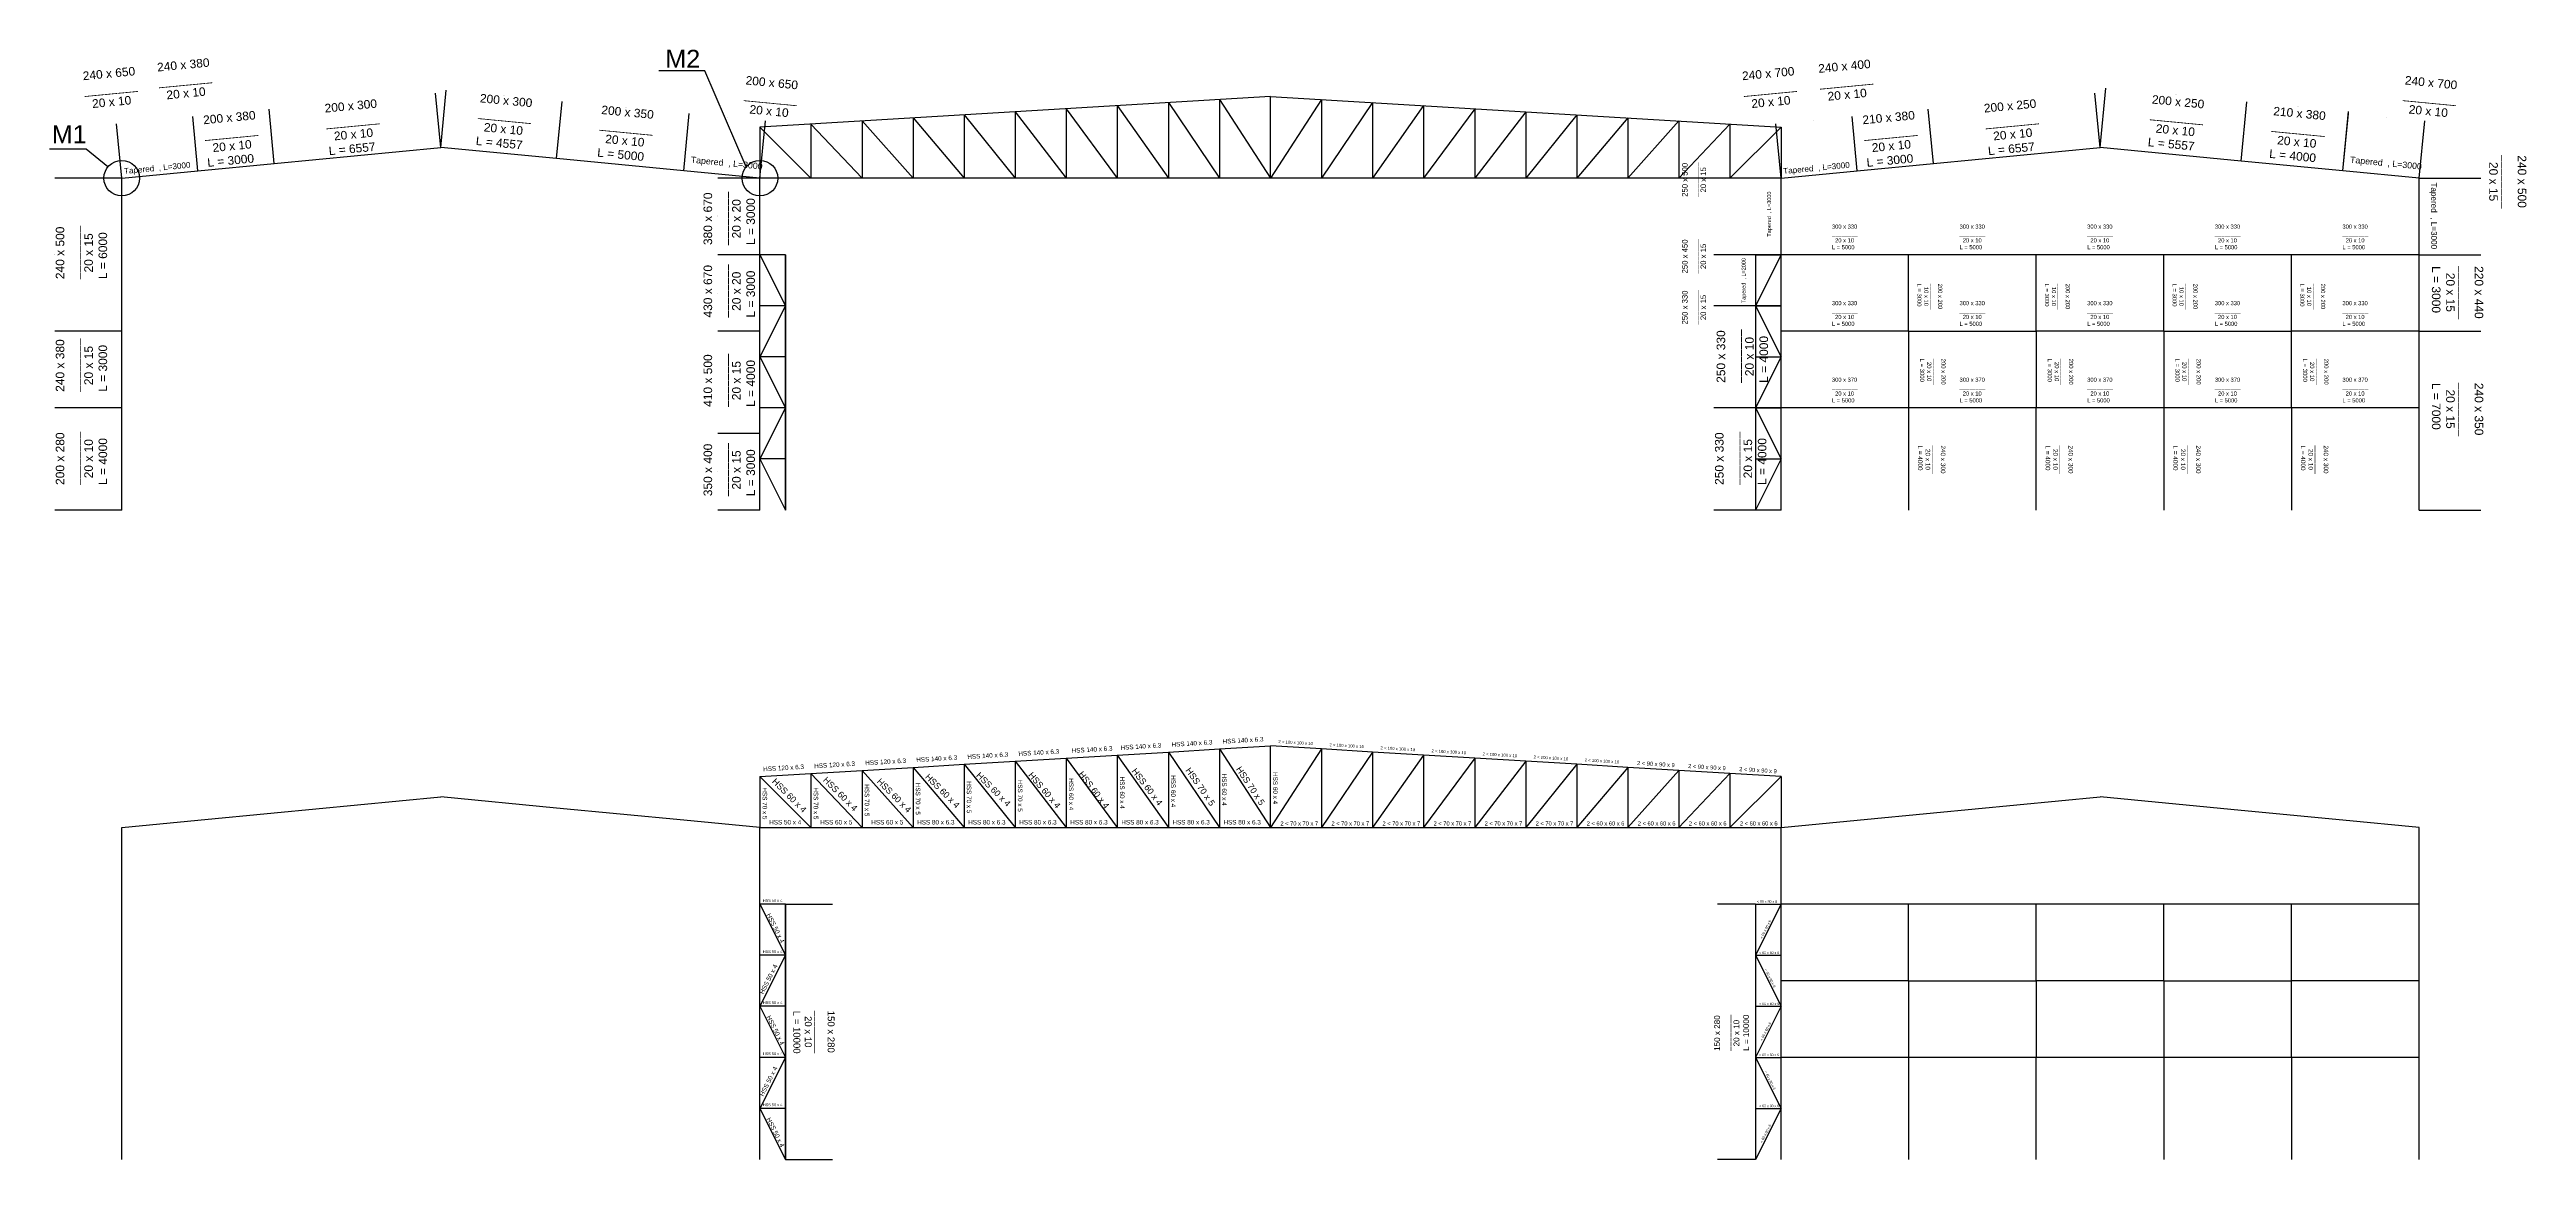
# Model space of a CAD drawing. Header units: inches. Extents: x -15 to 1885144, y -42615 to 866270.
# Drawn here: x 539348 to 636380, y 217930 to 261408 of the extents above; entities that cross this region are included whole.
import ezdxf

# ---------------------------------------------------------------- set-up
doc = ezdxf.new("R2010")
doc.units = ezdxf.units.IN
doc.header["$LTSCALE"] = 100
doc.header["$MEASUREMENT"] = 0
for name, color, linetype in [('bolt', 1, 'Continuous'), ('initial layout', 7, 'Continuous'), ('sections', 3, 'Continuous')]:
    doc.layers.add(name, color=color, linetype=linetype)
doc.styles.get("Standard").update_dxf_attribs({"font": 'arial.ttf'})
doc.dimstyles.new('section', dxfattribs={"dimtxt": 1e-05, "dimasz": 15, "dimexe": 0.0625, "dimexo": 0.0625, "dimgap": 10, "dimtad": 0, "dimtoh": 1, "dimzin": 0, "dimdsep": 46, "dimtxsty": 'Standard', "dimblk": 'OBLIQUE', "dimcen": 0.09, "dimsd1": 1, "dimsd2": 1, "dimclrd": 256, "dimclre": 256, "dimclrt": 256, "dimadec": 0, "dimazin": 0, "dimtfac": 1, "dimtofl": 0, "dimtmove": 0, "dimatfit": 3, "dimfxl": 1, "dimtfillclr": 256, "dimtolj": 1, "dimtzin": 0, "dimlwe": -1, "dimarcsym": 0})

# ---------------------------------------------------------------- blocks, each defined once
blk = doc.blocks.new('*D23')
at = {"layer": 'Defpoints', "color": 0, "transparency": 16777216}
for p in [(539552, 247370), (542177, 247370), (542177, 243370)]:
    blk.add_point(p, dxfattribs=at)
at = {"layer": 'sections', "transparency": 16777216}
for p, q in [((542177, 247370), (539552, 247370)), ((542177, 243370), (539552, 243370))]:
    blk.add_line(p, q, dxfattribs=at)
at = {"layer": 'sections', "transparency": 16777216, "insert": (539552, 245370), "char_height": 0.00001, "attachment_point": 5, "rotation": 90}
blk.add_mtext('\\A1;4000.00', dxfattribs=at)
blk = doc.blocks.new('_Oblique')
at = {"color": 0, "linetype": 'ByBlock', "lineweight": -2}
blk.add_line((-0.5, -0.5), (0.5, 0.5), dxfattribs=at)
blk = doc.blocks.new('*D24')
at = {"layer": 'Defpoints', "color": 0, "transparency": 16777216}
for p in [(544959, 258782), (542177, 256370), (545163, 256657)]:
    blk.add_point(p, dxfattribs=at)
at = {"layer": 'sections', "transparency": 16777216}
for p, q in [((542177, 256370), (541973, 258496)), ((545163, 256657), (544959, 258782))]:
    blk.add_line(p, q, dxfattribs=at)
at = {"layer": 'sections', "transparency": 16777216, "insert": (543466, 258639), "char_height": 10, "attachment_point": 5, "rotation": 5.48359}
blk.add_mtext('\\A1;3000.00', dxfattribs=at)
blk = doc.blocks.new('*D25')
at = {"layer": 'Defpoints', "color": 0, "transparency": 16777216}
for p in [(547946, 259069), (545163, 256657), (548150, 256944)]:
    blk.add_point(p, dxfattribs=at)
at = {"layer": 'sections', "transparency": 16777216}
for p, q in [((545163, 256657), (544959, 258782)), ((548150, 256944), (547946, 259069))]:
    blk.add_line(p, q, dxfattribs=at)
at = {"layer": 'sections', "transparency": 16777216, "insert": (546452, 258926), "char_height": 10, "attachment_point": 5, "rotation": 5.48359}
blk.add_mtext('\\A1;3000.00', dxfattribs=at)
blk = doc.blocks.new('*D26')
at = {"layer": 'Defpoints', "color": 0, "transparency": 16777216}
for p in [(554473, 259696), (554677, 257570), (548150, 256944)]:
    blk.add_point(p, dxfattribs=at)
at = {"layer": 'sections', "transparency": 16777216}
for p, q in [((554677, 257570), (554473, 259696)), ((548150, 256944), (547946, 259069))]:
    blk.add_line(p, q, dxfattribs=at)
at = {"layer": 'sections', "transparency": 16777216, "insert": (551209, 259382), "char_height": 10, "attachment_point": 5, "rotation": 5.48359}
blk.add_mtext('\\A1;6557.47', dxfattribs=at)
blk = doc.blocks.new('*D27')
at = {"layer": 'Defpoints', "color": 0, "transparency": 16777216}
for p in [(559429, 259374), (554677, 257570), (559214, 257135)]:
    blk.add_point(p, dxfattribs=at)
at = {"layer": 'sections', "transparency": 16777216}
for p, q in [((554677, 257570), (554892, 259810)), ((559214, 257135), (559429, 259374))]:
    blk.add_line(p, q, dxfattribs=at)
at = {"layer": 'sections', "transparency": 16777216, "insert": (557160, 259592), "char_height": 10, "attachment_point": 5, "rotation": 354.51641}
blk.add_mtext('\\A1;4557.47', dxfattribs=at)
blk = doc.blocks.new('*D28')
at = {"layer": 'Defpoints', "color": 0, "transparency": 16777216}
for p in [(564406, 258896), (559214, 257135), (564191, 256657)]:
    blk.add_point(p, dxfattribs=at)
at = {"layer": 'sections', "transparency": 16777216}
for p, q in [((559214, 257135), (559429, 259374)), ((564191, 256657), (564406, 258896))]:
    blk.add_line(p, q, dxfattribs=at)
at = {"layer": 'sections', "transparency": 16777216, "insert": (561917, 259135), "char_height": 10, "attachment_point": 5, "rotation": 354.51641}
blk.add_mtext('\\A1;5000.00', dxfattribs=at)
blk = doc.blocks.new('*D29')
at = {"layer": 'Defpoints', "color": 0, "transparency": 16777216}
for p in [(567392, 258610), (564191, 256657), (567177, 256370)]:
    blk.add_point(p, dxfattribs=at)
at = {"layer": 'sections', "transparency": 16777216}
for p, q in [((564191, 256657), (564406, 258896)), ((567177, 256370), (567392, 258610))]:
    blk.add_line(p, q, dxfattribs=at)
at = {"layer": 'sections', "transparency": 16777216, "insert": (565899, 258753), "char_height": 10, "attachment_point": 5, "rotation": 354.51641}
blk.add_mtext('\\A1;3000.00', dxfattribs=at)
blk = doc.blocks.new('*D30')
at = {"layer": 'Defpoints', "color": 0, "transparency": 16777216}
for p in [(565532, 246370), (567177, 246370), (567177, 243370)]:
    blk.add_point(p, dxfattribs=at)
at = {"layer": 'sections', "transparency": 16777216}
for p, q in [((567177, 246370), (565532, 246370)), ((567177, 243370), (565532, 243370))]:
    blk.add_line(p, q, dxfattribs=at)
at = {"layer": 'sections', "transparency": 16777216, "insert": (565532, 244870), "char_height": 10, "attachment_point": 5, "rotation": 90}
blk.add_mtext('\\A1;3000.00', dxfattribs=at)
blk = doc.blocks.new('*D31')
at = {"layer": 'Defpoints', "color": 0, "transparency": 16777216}
for p in [(565532, 250370), (567177, 250370), (567177, 246370)]:
    blk.add_point(p, dxfattribs=at)
at = {"layer": 'sections', "transparency": 16777216}
for p, q in [((567177, 250370), (565532, 250370)), ((567177, 246370), (565532, 246370))]:
    blk.add_line(p, q, dxfattribs=at)
at = {"layer": 'sections', "transparency": 16777216, "insert": (565532, 248370), "char_height": 10, "attachment_point": 5, "rotation": 90}
blk.add_mtext('\\A1;4000.00', dxfattribs=at)
blk = doc.blocks.new('*D32')
at = {"layer": 'Defpoints', "color": 0, "transparency": 16777216}
for p in [(565532, 253370), (567177, 253370), (567177, 250370)]:
    blk.add_point(p, dxfattribs=at)
at = {"layer": 'sections', "transparency": 16777216}
for p, q in [((567177, 253370), (565532, 253370)), ((567177, 250370), (565532, 250370))]:
    blk.add_line(p, q, dxfattribs=at)
at = {"layer": 'sections', "transparency": 16777216, "insert": (565532, 251870), "char_height": 10, "attachment_point": 5, "rotation": 90}
blk.add_mtext('\\A1;3000.00', dxfattribs=at)
blk = doc.blocks.new('*D33')
at = {"layer": 'Defpoints', "color": 0, "transparency": 16777216}
for p in [(565532, 256370), (567177, 256370), (567177, 253370)]:
    blk.add_point(p, dxfattribs=at)
at = {"layer": 'sections', "transparency": 16777216}
for p, q in [((567177, 256370), (565532, 256370)), ((567177, 253370), (565532, 253370))]:
    blk.add_line(p, q, dxfattribs=at)
at = {"layer": 'sections', "transparency": 16777216, "insert": (565532, 254870), "char_height": 10, "attachment_point": 5, "rotation": 90}
blk.add_mtext('\\A1;3000.00', dxfattribs=at)
blk = doc.blocks.new('*D37')
at = {"layer": 'Defpoints', "color": 0, "transparency": 16777216}
for p in [(604552, 247370), (607177, 247370), (607177, 243370)]:
    blk.add_point(p, dxfattribs=at)
at = {"layer": 'sections', "transparency": 16777216}
for p, q in [((607177, 247370), (604552, 247370)), ((607177, 243370), (604552, 243370))]:
    blk.add_line(p, q, dxfattribs=at)
at = {"layer": 'sections', "transparency": 16777216, "insert": (604552, 245370), "char_height": 0.00001, "attachment_point": 5, "rotation": 90}
blk.add_mtext('\\A1;4000.00', dxfattribs=at)
blk = doc.blocks.new('*D34')
at = {"layer": 'Defpoints', "color": 0, "transparency": 16777216}
for p in [(609959, 258782), (607177, 256370), (610163, 256657)]:
    blk.add_point(p, dxfattribs=at)
at = {"layer": 'sections', "transparency": 16777216}
for p, q in [((607177, 256370), (606973, 258496)), ((610163, 256657), (609959, 258782))]:
    blk.add_line(p, q, dxfattribs=at)
at = {"layer": 'sections', "transparency": 16777216, "insert": (608466, 258639), "char_height": 10, "attachment_point": 5, "rotation": 5.48359}
blk.add_mtext('\\A1;3000.00', dxfattribs=at)
blk = doc.blocks.new('*D35')
at = {"layer": 'Defpoints', "color": 0, "transparency": 16777216}
for p in [(612946, 259069), (610163, 256657), (613150, 256944)]:
    blk.add_point(p, dxfattribs=at)
at = {"layer": 'sections', "transparency": 16777216}
for p, q in [((610163, 256657), (609959, 258782)), ((613150, 256944), (612946, 259069))]:
    blk.add_line(p, q, dxfattribs=at)
at = {"layer": 'sections', "transparency": 16777216, "insert": (611452, 258926), "char_height": 10, "attachment_point": 5, "rotation": 5.48359}
blk.add_mtext('\\A1;3000.00', dxfattribs=at)
blk = doc.blocks.new('*D36')
at = {"layer": 'Defpoints', "color": 0, "transparency": 16777216}
for p in [(619473, 259696), (619677, 257570), (613150, 256944)]:
    blk.add_point(p, dxfattribs=at)
at = {"layer": 'sections', "transparency": 16777216}
for p, q in [((619677, 257570), (619473, 259696)), ((613150, 256944), (612946, 259069))]:
    blk.add_line(p, q, dxfattribs=at)
at = {"layer": 'sections', "transparency": 16777216, "insert": (616209, 259382), "char_height": 10, "attachment_point": 5, "rotation": 5.48359}
blk.add_mtext('\\A1;6557.47', dxfattribs=at)
blk = doc.blocks.new('*D38')
at = {"layer": 'Defpoints', "color": 0, "transparency": 16777216}
for p in [(632392, 258610), (629191, 256657), (632177, 256370)]:
    blk.add_point(p, dxfattribs=at)
at = {"layer": 'sections', "transparency": 16777216}
for p, q in [((629191, 256657), (629406, 258896)), ((632177, 256370), (632392, 258610))]:
    blk.add_line(p, q, dxfattribs=at)
at = {"layer": 'sections', "transparency": 16777216, "insert": (630899, 258753), "char_height": 10, "attachment_point": 5, "rotation": 354.51641}
blk.add_mtext('\\A1;3000.00', dxfattribs=at)
blk = doc.blocks.new('*D39')
at = {"layer": 'Defpoints', "color": 0, "transparency": 16777216}
for p in [(625432, 259364), (625209, 257039), (629191, 256657)]:
    blk.add_point(p, dxfattribs=at)
at = {"layer": 'sections', "transparency": 16777216}
for p, q in [((625209, 257039), (625432, 259364)), ((629191, 256657), (629414, 258982))]:
    blk.add_line(p, q, dxfattribs=at)
at = {"layer": 'sections', "transparency": 16777216, "insert": (627423, 259173), "char_height": 10, "attachment_point": 5, "rotation": 354.51641}
blk.add_mtext('\\A1;4000.00', dxfattribs=at)
blk = doc.blocks.new('*D40')
at = {"layer": 'Defpoints', "color": 0, "transparency": 16777216}
for p in [(619900, 259896), (619677, 257570), (625209, 257039)]:
    blk.add_point(p, dxfattribs=at)
at = {"layer": 'sections', "transparency": 16777216}
for p, q in [((619677, 257570), (619900, 259896)), ((625209, 257039), (625432, 259365))]:
    blk.add_line(p, q, dxfattribs=at)
at = {"layer": 'sections', "transparency": 16777216, "insert": (622666, 259630), "char_height": 10, "attachment_point": 5, "rotation": 354.51641}
blk.add_mtext('\\A1;5557.47', dxfattribs=at)
blk = doc.blocks.new('*D41')
at = {"layer": 'Defpoints', "color": 0, "transparency": 16777216}
for p in [(632177, 253370), (634587, 253370), (632177, 250370)]:
    blk.add_point(p, dxfattribs=at)
at = {"layer": 'sections', "transparency": 16777216}
for p, q in [((632177, 253370), (634587, 253370)), ((632177, 250370), (634587, 250370))]:
    blk.add_line(p, q, dxfattribs=at)
at = {"layer": 'sections', "transparency": 16777216, "insert": (634587, 251870), "char_height": 10, "attachment_point": 5, "rotation": 90}
blk.add_mtext('\\A1;3000.00', dxfattribs=at)
blk = doc.blocks.new('*D42')
at = {"layer": 'Defpoints', "color": 0, "transparency": 16777216}
for p in [(632177, 256370), (634587, 256370), (632177, 253370)]:
    blk.add_point(p, dxfattribs=at)
at = {"layer": 'sections', "transparency": 16777216}
for p, q in [((632177, 256370), (634587, 256370)), ((632177, 253370), (634587, 253370))]:
    blk.add_line(p, q, dxfattribs=at)
at = {"layer": 'sections', "transparency": 16777216, "insert": (634587, 254870), "char_height": 10, "attachment_point": 5, "rotation": 90}
blk.add_mtext('\\A1;3000.00', dxfattribs=at)
blk = doc.blocks.new('*D43')
at = {"layer": 'Defpoints', "color": 0, "transparency": 16777216}
for p in [(604552, 251370), (607177, 251370), (607177, 247370)]:
    blk.add_point(p, dxfattribs=at)
at = {"layer": 'sections', "transparency": 16777216}
for p, q in [((607177, 251370), (604552, 251370)), ((607177, 247370), (604552, 247370))]:
    blk.add_line(p, q, dxfattribs=at)
at = {"layer": 'sections', "transparency": 16777216, "insert": (604552, 249370), "char_height": 10, "attachment_point": 5, "rotation": 90}
blk.add_mtext('\\A1;4000.00', dxfattribs=at)
blk = doc.blocks.new('*D44')
at = {"layer": 'Defpoints', "color": 0, "transparency": 16777216}
for p in [(604552, 253370), (607177, 253370), (607177, 251370)]:
    blk.add_point(p, dxfattribs=at)
at = {"layer": 'sections', "transparency": 16777216}
for p, q in [((607177, 253370), (604552, 253370)), ((607177, 251370), (604552, 251370))]:
    blk.add_line(p, q, dxfattribs=at)
at = {"layer": 'sections', "transparency": 16777216, "insert": (604552, 252370), "char_height": 10, "attachment_point": 5, "rotation": 90}
blk.add_mtext('\\A1;2000.00', dxfattribs=at)
blk = doc.blocks.new('*D45')
at = {"layer": 'Defpoints', "color": 0, "transparency": 16777216}
for p in [(604552, 256370), (607177, 256370), (607177, 253370)]:
    blk.add_point(p, dxfattribs=at)
at = {"layer": 'sections', "transparency": 16777216}
for p, q in [((607177, 256370), (604552, 256370)), ((607177, 253370), (604552, 253370))]:
    blk.add_line(p, q, dxfattribs=at)
at = {"layer": 'sections', "transparency": 16777216, "insert": (604552, 254870), "char_height": 10, "attachment_point": 5, "rotation": 90}
blk.add_mtext('\\A1;3000.00', dxfattribs=at)
blk = doc.blocks.new('*D46')
at = {"layer": 'Defpoints', "color": 0, "transparency": 16777216}
for p in [(539552, 256370), (542177, 256370), (542177, 250370)]:
    blk.add_point(p, dxfattribs=at)
at = {"layer": 'sections', "transparency": 16777216}
for p, q in [((542177, 256370), (539552, 256370)), ((542177, 250370), (539552, 250370))]:
    blk.add_line(p, q, dxfattribs=at)
at = {"layer": 'sections', "transparency": 16777216, "insert": (539552, 253370), "char_height": 10, "attachment_point": 5, "rotation": 90}
blk.add_mtext('\\A1;6000.00', dxfattribs=at)
blk = doc.blocks.new('*D47')
at = {"layer": 'Defpoints', "color": 0, "transparency": 16777216}
for p in [(632177, 250370), (634587, 250370), (632177, 243370)]:
    blk.add_point(p, dxfattribs=at)
at = {"layer": 'sections', "transparency": 16777216}
for p, q in [((632177, 250370), (634587, 250370)), ((632177, 243370), (634587, 243370))]:
    blk.add_line(p, q, dxfattribs=at)
at = {"layer": 'sections', "transparency": 16777216, "insert": (634587, 246870), "char_height": 10, "attachment_point": 5, "rotation": 90}
blk.add_mtext('\\A1;7000.00', dxfattribs=at)
blk = doc.blocks.new('*D48')
at = {"layer": 'Defpoints', "color": 0, "transparency": 16777216}
for p in [(604690, 227930), (606177, 227930), (606177, 217930)]:
    blk.add_point(p, dxfattribs=at)
at = {"layer": 'sections', "transparency": 16777216}
for p, q in [((606177, 227930), (604690, 227930)), ((606177, 217930), (604690, 217930))]:
    blk.add_line(p, q, dxfattribs=at)
at = {"layer": 'sections', "transparency": 16777216, "insert": (604690, 222930), "char_height": 10, "attachment_point": 5, "rotation": 90}
blk.add_mtext('\\A1;10000.00', dxfattribs=at)
blk = doc.blocks.new('*D49')
at = {"layer": 'Defpoints', "color": 0, "transparency": 16777216}
for p in [(568177, 227930), (570020, 227930), (568177, 217930)]:
    blk.add_point(p, dxfattribs=at)
at = {"layer": 'sections', "transparency": 16777216}
for p, q in [((568177, 227930), (570020, 227930)), ((568177, 217930), (570020, 217930))]:
    blk.add_line(p, q, dxfattribs=at)
at = {"layer": 'sections', "transparency": 16777216, "insert": (570020, 222930), "char_height": 10, "attachment_point": 5, "rotation": 90}
blk.add_mtext('\\A1;10000.00', dxfattribs=at)

msp = doc.modelspace()

# ---------------------------------------------------------------- linework, layer by layer
at = {"layer": 'bolt'}
for p, q in [((565015.02, 260567.715), (563218.637, 260567.715)), ((566638.426, 256813.168), (565015.02, 260567.715)), ((540789.078, 257511.481), (539348.45, 257511.481)), ((541638.426, 256813.168), (540789.078, 257511.481))]:
    msp.add_line(p, q, dxfattribs=at)
for centre in [(542176.999, 256370.366), (567176.999, 256370.366)]:
    msp.add_circle(centre, 697.234, dxfattribs=at)
at = {"layer": 'initial layout'}
for p, q in [((587176.999, 259570.366), (567176.999, 258370.366)), ((579176.999, 259090.366), (579176.999, 256370.366)), ((579176.999, 259090.366), (581176.999, 256370.366)), ((581176.999, 259210.366), (581176.999, 256370.366)), ((581176.999, 259210.366), (583176.999, 256370.366)), ((583176.999, 259330.366), (583176.999, 256370.366)), ((583176.999, 259330.366), (585176.999, 256370.366)), ((585176.999, 259450.366), (585176.999, 256370.366)), ((585176.999, 259450.366), (587176.999, 256370.366)), ((587176.999, 256370.366), (587176.999, 259570.366)), ((587176.999, 256370.366), (587176.999, 259570.366)), ((587176.999, 259570.366), (607176.999, 258370.366)), ((589176.999, 259450.366), (587176.999, 256370.366)), ((589176.999, 259450.366), (589176.999, 256370.366)), ((591176.999, 259330.366), (589176.999, 256370.366)), ((591176.999, 259330.366), (591176.999, 256370.366)), ((593176.999, 259210.366), (591176.999, 256370.366)), ((593176.999, 259210.366), (593176.999, 256370.366)), ((595176.999, 259090.366), (593176.999, 256370.366)), ((595176.999, 259090.366), (595176.999, 256370.366)), ((567176.999, 258370.366), (567176.999, 256370.366)), ((567176.999, 258370.366), (569176.999, 256370.366)), ((569176.999, 258490.366), (569176.999, 256370.366)), ((569176.999, 258490.366), (571176.999, 256370.366)), ((571176.999, 258610.366), (571176.999, 256370.366)), ((571176.999, 258610.366), (573176.999, 256370.366)), ((573176.999, 258730.366), (573176.999, 256370.366)), ((573176.999, 258730.366), (575176.999, 256370.366)), ((575176.999, 258850.366), (575176.999, 256370.366)), ((575176.999, 258850.366), (577176.999, 256370.366)), ((577176.999, 258970.366), (577176.999, 256370.366)), ((577176.999, 258970.366), (579176.999, 256370.366)), ((597176.999, 258970.366), (595176.999, 256370.366)), ((597176.999, 258970.366), (597176.999, 256370.366)), ((599176.999, 258850.366), (597176.999, 256370.366)), ((599176.999, 258850.366), (599176.999, 256370.366)), ((601176.999, 258730.366), (599176.999, 256370.366)), ((601176.999, 258730.366), (601176.999, 256370.366)), ((603176.999, 258610.366), (601176.999, 256370.366)), ((603176.999, 258610.366), (603176.999, 256370.366)), ((605176.999, 258490.366), (603176.999, 256370.366)), ((605176.999, 258490.366), (605176.999, 256370.366)), ((607176.999, 258370.366), (605176.999, 256370.366)), ((607176.999, 258370.366), (607176.999, 256370.366)), ((548149.541, 256943.73), (554676.999, 257570.366)), ((559213.61, 257134.851), (554676.999, 257570.366)), ((564190.728, 256657.048), (559213.61, 257134.851)), ((613149.541, 256943.73), (619676.999, 257570.366)), ((625209.034, 257039.291), (619676.999, 257570.366)), ((542176.999, 256370.366), (545163.27, 256657.048)), ((542176.999, 250370.366), (542176.999, 256370.366)), ((545163.27, 256657.048), (548149.541, 256943.73)), ((567176.999, 256370.366), (564190.728, 256657.048)), ((607176.999, 256370.366), (567176.999, 256370.366)), ((567176.999, 253370.366), (567176.999, 256370.366)), ((607176.999, 256370.366), (610163.27, 256657.048)), ((607176.999, 253370.366), (607176.999, 256370.366)), ((610163.27, 256657.048), (613149.541, 256943.73)), ((629190.728, 256657.048), (625209.034, 257039.291)), ((632176.999, 256370.366), (629190.728, 256657.048)), ((632176.999, 253370.366), (632176.999, 256370.366)), ((568176.999, 253370.366), (567176.999, 253370.366)), ((567176.999, 253370.366), (568176.999, 251370.366)), ((567176.999, 250370.366), (567176.999, 253370.366)), ((568176.999, 253370.366), (568176.999, 243370.366)), ((568176.999, 243370.366), (568176.999, 253370.366)), ((606176.999, 253370.366), (607176.999, 253370.366)), ((607176.999, 253370.366), (606176.999, 251370.366)), ((606176.999, 253370.366), (606176.999, 243370.366)), ((606176.999, 253370.366), (606176.999, 243370.366)), ((607176.999, 251370.366), (607176.999, 253370.366)), ((612176.999, 253370.366), (607176.999, 253370.366)), ((612176.999, 250370.366), (612176.999, 253370.366)), ((617176.999, 253370.366), (612176.999, 253370.366)), ((617176.999, 250370.366), (617176.999, 253370.366)), ((622176.999, 253370.366), (617176.999, 253370.366)), ((622176.999, 250370.366), (622176.999, 253370.366)), ((627176.999, 253370.366), (622176.999, 253370.366)), ((627176.999, 250370.366), (627176.999, 253370.366)), ((632176.999, 253370.366), (627176.999, 253370.366)), ((632176.999, 250370.366), (632176.999, 253370.366)), ((568176.999, 251370.366), (567176.999, 251370.366)), ((568176.999, 251370.366), (567176.999, 249370.366)), ((606176.999, 251370.366), (607176.999, 251370.366)), ((606176.999, 251370.366), (607176.999, 249370.366)), ((607176.999, 247370.366), (607176.999, 251370.366)), ((542176.999, 247370.366), (542176.999, 250370.366)), ((567176.999, 246370.366), (567176.999, 250370.366)), ((612176.999, 250370.366), (607176.999, 250370.366)), ((612176.999, 250370.366), (612176.999, 247370.366)), ((612176.999, 250370.366), (612176.999, 247370.366)), ((612176.999, 250370.366), (617176.999, 250370.366)), ((617176.999, 250370.366), (617176.999, 247370.366)), ((617176.999, 250370.366), (617176.999, 247370.366)), ((622176.999, 250370.366), (617176.999, 250370.366)), ((622176.999, 250370.366), (622176.999, 247370.366)), ((622176.999, 250370.366), (622176.999, 247370.366)), ((622176.999, 250370.366), (627176.999, 250370.366)), ((632176.999, 250370.366), (627176.999, 250370.366)), ((627176.999, 247370.366), (627176.999, 250370.366)), ((632176.999, 243370.366), (632176.999, 250370.366)), ((568176.999, 249370.366), (567176.999, 249370.366)), ((567176.999, 249370.366), (568176.999, 247370.366)), ((606176.999, 249370.366), (607176.999, 249370.366)), ((607176.999, 249370.366), (606176.999, 247370.366)), ((542176.999, 243370.366), (542176.999, 247370.366)), ((568176.999, 247370.366), (567176.999, 247370.366)), ((568176.999, 247370.366), (567176.999, 245370.366)), ((606176.999, 247370.366), (605176.999, 247370.366)), ((606176.999, 247370.366), (607176.999, 247370.366)), ((606176.999, 247370.366), (607176.999, 245370.366)), ((607176.999, 243370.366), (607176.999, 247370.366)), ((612176.999, 247370.366), (607176.999, 247370.366)), ((612176.999, 247370.366), (612176.999, 243370.366)), ((617176.999, 247370.366), (612176.999, 247370.366)), ((617176.999, 243370.366), (617176.999, 247370.366)), ((622176.999, 247370.366), (617176.999, 247370.366)), ((622176.999, 247370.366), (622176.999, 243370.366)), ((627176.999, 247370.366), (622176.999, 247370.366)), ((632176.999, 247370.366), (627176.999, 247370.366)), ((627176.999, 247370.366), (627176.999, 243370.366)), ((567176.999, 243370.366), (567176.999, 246370.366)), ((568176.999, 245370.366), (567176.999, 245370.366)), ((567176.999, 245370.366), (568176.999, 243370.366)), ((606176.999, 245370.366), (607176.999, 245370.366)), ((607176.999, 245370.366), (606176.999, 243370.366)), ((581176.999, 233770.301), (583176.999, 233890.301)), ((583176.999, 233890.301), (585176.999, 234010.301)), ((583176.999, 233890.301), (583176.999, 230930.301)), ((583176.999, 233890.301), (585176.999, 230930.301)), ((585176.999, 234010.301), (587176.999, 234130.301)), ((585176.999, 234010.301), (585176.999, 230930.301)), ((585176.999, 234010.301), (587176.999, 230930.301)), ((587176.999, 230930.301), (587176.999, 234130.301)), ((587176.999, 230930.301), (587176.999, 234130.301)), ((589176.999, 234010.301), (587176.999, 234130.301)), ((589176.999, 234010.301), (587176.999, 230930.301)), ((589176.999, 234010.301), (589176.999, 230930.301)), ((591176.999, 233890.301), (589176.999, 234010.301)), ((591176.999, 233890.301), (589176.999, 230930.301)), ((591176.999, 233890.301), (591176.999, 230930.301)), ((593176.999, 233770.301), (591176.999, 233890.301)), ((567176.999, 232930.301), (569176.999, 233050.301)), ((567176.999, 232930.301), (567176.999, 230930.301)), ((567176.999, 232930.301), (569176.999, 230930.301)), ((569176.999, 233050.301), (571176.999, 233170.301)), ((569176.999, 233050.301), (569176.999, 230930.301)), ((569176.999, 233050.301), (571176.999, 230930.301)), ((571176.999, 233170.301), (573176.999, 233290.301)), ((571176.999, 233170.301), (571176.999, 230930.301)), ((571176.999, 233170.301), (573176.999, 230930.301)), ((573176.999, 233290.301), (575176.999, 233410.301)), ((573176.999, 233290.301), (573176.999, 230930.301)), ((573176.999, 233290.301), (575176.999, 230930.301)), ((575176.999, 233410.301), (577176.999, 233530.301)), ((575176.999, 233410.301), (575176.999, 230930.301)), ((575176.999, 233410.301), (577176.999, 230930.301)), ((577176.999, 233530.301), (579176.999, 233650.301)), ((577176.999, 233530.301), (577176.999, 230930.301)), ((577176.999, 233530.301), (579176.999, 230930.301)), ((579176.999, 233650.301), (581176.999, 233770.301)), ((579176.999, 233650.301), (579176.999, 230930.301)), ((579176.999, 233650.301), (581176.999, 230930.301)), ((581176.999, 233770.301), (581176.999, 230930.301)), ((581176.999, 233770.301), (583176.999, 230930.301)), ((593176.999, 233770.301), (591176.999, 230930.301)), ((593176.999, 233770.301), (593176.999, 230930.301)), ((595176.999, 233650.301), (593176.999, 233770.301)), ((595176.999, 233650.301), (593176.999, 230930.301)), ((595176.999, 233650.301), (595176.999, 230930.301)), ((597176.999, 233530.301), (595176.999, 233650.301)), ((597176.999, 233530.301), (595176.999, 230930.301)), ((597176.999, 233530.301), (597176.999, 230930.301)), ((599176.999, 233410.301), (597176.999, 233530.301)), ((599176.999, 233410.301), (597176.999, 230930.301)), ((599176.999, 233410.301), (599176.999, 230930.301)), ((601176.999, 233290.301), (599176.999, 233410.301)), ((601176.999, 233290.301), (599176.999, 230930.301)), ((601176.999, 233290.301), (601176.999, 230930.301)), ((603176.999, 233170.301), (601176.999, 233290.301)), ((603176.999, 233170.301), (601176.999, 230930.301)), ((603176.999, 233170.301), (603176.999, 230930.301)), ((605176.999, 233050.301), (603176.999, 233170.301)), ((605176.999, 233050.301), (603176.999, 230930.301)), ((605176.999, 233050.301), (605176.999, 230930.301)), ((607176.999, 232930.301), (605176.999, 233050.301)), ((607176.999, 232930.301), (605176.999, 230930.301)), ((607176.999, 232930.301), (607176.999, 230930.301)), ((548149.541, 231503.665), (554676.999, 232130.301)), ((559213.61, 231694.786), (554676.999, 232130.301)), ((613149.541, 231503.665), (619676.999, 232130.301)), ((625209.034, 231599.225), (619676.999, 232130.301)), ((542176.999, 230930.301), (545163.27, 231216.983)), ((545163.27, 231216.983), (548149.541, 231503.665)), ((564190.728, 231216.983), (559213.61, 231694.786)), ((567176.999, 230930.301), (564190.728, 231216.983)), ((607176.999, 230930.301), (610163.27, 231216.983)), ((610163.27, 231216.983), (613149.541, 231503.665)), ((629190.728, 231216.983), (625209.034, 231599.225)), ((632176.999, 230930.301), (629190.728, 231216.983)), ((542176.999, 224930.301), (542176.999, 230930.301)), ((567176.999, 227930.301), (567176.999, 230930.301)), ((567176.999, 230930.301), (569176.999, 230930.301)), ((569176.999, 230930.301), (571176.999, 230930.301)), ((571176.999, 230930.301), (573176.999, 230930.301)), ((573176.999, 230930.301), (575176.999, 230930.301)), ((575176.999, 230930.301), (577176.999, 230930.301)), ((577176.999, 230930.301), (579176.999, 230930.301)), ((579176.999, 230930.301), (581176.999, 230930.301)), ((581176.999, 230930.301), (583176.999, 230930.301)), ((583176.999, 230930.301), (585176.999, 230930.301)), ((585176.999, 230930.301), (587176.999, 230930.301)), ((587176.999, 230930.301), (589176.999, 230930.301)), ((589176.999, 230930.301), (591176.999, 230930.301)), ((591176.999, 230930.301), (593176.999, 230930.301)), ((593176.999, 230930.301), (595176.999, 230930.301)), ((595176.999, 230930.301), (597176.999, 230930.301)), ((597176.999, 230930.301), (599176.999, 230930.301)), ((599176.999, 230930.301), (601176.999, 230930.301)), ((601176.999, 230930.301), (603176.999, 230930.301)), ((603176.999, 230930.301), (605176.999, 230930.301)), ((605176.999, 230930.301), (607176.999, 230930.301)), ((607176.999, 227930.301), (607176.999, 230930.301)), ((632176.999, 227930.301), (632176.999, 230930.301)), ((568176.999, 227930.301), (567176.999, 227930.301)), ((567176.999, 227930.301), (568176.999, 225930.301)), ((567176.999, 224930.301), (567176.999, 227930.301)), ((568176.999, 227930.301), (568176.999, 217930.301)), ((568176.999, 217930.301), (568176.999, 227930.301)), ((606176.999, 227930.301), (607176.999, 227930.301)), ((607176.999, 227930.301), (606176.999, 225930.301)), ((606176.999, 227930.301), (606176.999, 217930.301)), ((606176.999, 227930.301), (606176.999, 217930.301)), ((607176.999, 225930.301), (607176.999, 227930.301)), ((612176.999, 227930.301), (607176.999, 227930.301)), ((612176.999, 224930.301), (612176.999, 227930.301)), ((617176.999, 227930.301), (612176.999, 227930.301)), ((617176.999, 224930.301), (617176.999, 227930.301)), ((622176.999, 227930.301), (617176.999, 227930.301)), ((622176.999, 224930.301), (622176.999, 227930.301)), ((627176.999, 227930.301), (622176.999, 227930.301)), ((627176.999, 224930.301), (627176.999, 227930.301)), ((632176.999, 227930.301), (627176.999, 227930.301)), ((632176.999, 224930.301), (632176.999, 227930.301)), ((568176.999, 225930.301), (567176.999, 225930.301)), ((568176.999, 225930.301), (567176.999, 223930.301)), ((606176.999, 225930.301), (607176.999, 225930.301)), ((606176.999, 225930.301), (607176.999, 223930.301)), ((607176.999, 221930.301), (607176.999, 225930.301)), ((542176.999, 221930.301), (542176.999, 224930.301)), ((567176.999, 220930.301), (567176.999, 224930.301)), ((612176.999, 224930.301), (607176.999, 224930.301)), ((612176.999, 224930.301), (612176.999, 221930.301)), ((612176.999, 224930.301), (612176.999, 221930.301)), ((612176.999, 224930.301), (617176.999, 224930.301)), ((622176.999, 224930.301), (617176.999, 224930.301)), ((617176.999, 224930.301), (617176.999, 221930.301)), ((617176.999, 224930.301), (617176.999, 221930.301)), ((622176.999, 224930.301), (622176.999, 221930.301)), ((622176.999, 224930.301), (622176.999, 221930.301)), ((622176.999, 224930.301), (627176.999, 224930.301)), ((632176.999, 224930.301), (627176.999, 224930.301)), ((627176.999, 221930.301), (627176.999, 224930.301)), ((632176.999, 217930.301), (632176.999, 224930.301)), ((568176.999, 223930.301), (567176.999, 223930.301)), ((567176.999, 223930.301), (568176.999, 221930.301)), ((606176.999, 223930.301), (607176.999, 223930.301)), ((607176.999, 223930.301), (606176.999, 221930.301)), ((542176.999, 217930.301), (542176.999, 221930.301)), ((568176.999, 221930.301), (567176.999, 221930.301)), ((568176.999, 221930.301), (567176.999, 219930.301)), ((606176.999, 221930.301), (607176.999, 221930.301)), ((606176.999, 221930.301), (607176.999, 219930.301)), ((612176.999, 221930.301), (607176.999, 221930.301)), ((607176.999, 217930.301), (607176.999, 221930.301)), ((612176.999, 221930.301), (612176.999, 217930.301)), ((617176.999, 221930.301), (612176.999, 221930.301)), ((622176.999, 221930.301), (617176.999, 221930.301)), ((617176.999, 217930.301), (617176.999, 221930.301)), ((622176.999, 221930.301), (622176.999, 217930.301)), ((627176.999, 221930.301), (622176.999, 221930.301)), ((632176.999, 221930.301), (627176.999, 221930.301)), ((627176.999, 221930.301), (627176.999, 217930.301)), ((567176.999, 217930.301), (567176.999, 220930.301)), ((568176.999, 219930.301), (567176.999, 219930.301)), ((567176.999, 219930.301), (568176.999, 217930.301)), ((606176.999, 219930.301), (607176.999, 219930.301)), ((607176.999, 219930.301), (606176.999, 217930.301))]:
    msp.add_line(p, q, dxfattribs=at)

# ---------------------------------------------------------------- texts
at = {"layer": 'bolt'}
for s, p in [('M2', (563472.7, 260694.296)), ('M1', (539436.294, 257739.704))]:
    msp.add_text(s, height=702.7444, dxfattribs=at).set_placement(p)
at = {"layer": 'sections'}
for s, height, rotation, p in [('Tapered  , L=3000', 246.10008, 354.51640955, (564462.167, 256974.898)), ('Tapered  , L=3000', 246.10008, 354.51640955, (629462.167, 256974.898)), ('Tapered  , L=3000', 228.35228, 5.48359044, (542275.231, 256531.571)), ('Tapered  , L=3000', 228.35228, 5.48359044, (607275.231, 256531.571)), ('Tapered  , L=3000', 228.35228, 270, (632645.485, 256203.319)), ('Tapered  , L=3000', 154.26103, 90, (606788.584, 254077.266)), ('Tapered  , L=2000', 154.26103, 90, (605788.97, 251473.06)), ('HSS 140 x 6.3', 177.94912, 3.43363037, (575307.572, 233613.021)), ('HSS 140 x 6.3', 177.94912, 3.43363037, (577307.572, 233733.021)), ('HSS 140 x 6.3', 177.94912, 3.43363037, (579392.122, 233853.021)), ('HSS 140 x 6.3', 177.94912, 3.43363037, (581307.572, 233973.021)), ('HSS 140 x 6.3', 177.94912, 3.43363037, (583307.572, 234093.021)), ('HSS 140 x 6.3', 177.94912, 3.43363037, (585307.572, 234213.021)), ('2 < 100 x 100 x 10', 117.42551, 356.56636964, (587484.757, 234240.872)), ('2 < 100 x 100 x 10', 117.42551, 356.56636964, (589484.757, 234120.872)), ('2 < 100 x 100 x 10', 117.42551, 356.56636964, (591484.757, 234000.872)), ('2 < 100 x 100 x 10', 117.42551, 356.56636964, (593484.757, 233880.872)), ('2 < 100 x 100 x 10', 117.42551, 356.56636964, (595484.757, 233760.872)), ('HSS 120 x 6.3', 177.94912, 3.43363037, (567307.572, 233133.021)), ('HSS 120 x 6.3', 177.94912, 3.43363037, (569307.572, 233253.021)), ('HSS 60 x 4', 244.9446, 315, (569629.198, 232772.906)), ('HSS 120 x 6.3', 177.94912, 3.43363037, (571307.572, 233373.021)), ('HSS 140 x 6.3', 177.94912, 3.43363037, (573307.572, 233493.021)), ('HSS 60 x 4', 244.9446, 315, (573629.198, 232892.906)), ('HSS 60 x 4', 244.9446, 315, (575629.198, 232952.906)), ('HSS 60 x 4', 244.9446, 310.24432965, (577670.991, 232977.197)), ('HSS 60 x 4', 244.9446, 307.57446214, (579637.03, 233019.307)), ('HSS 60 x 4', 177.9491, 270, (581281.866, 232925.87)), ('HSS 60 x 4', 244.9446, 307.45023937, (581724.425, 233137.964)), ('HSS 60 x 4', 177.9491, 270, (583281.866, 232985.87)), ('HSS 70 x 5', 244.9446, 304.69699567, (583838.387, 233172.468)), ('HSS 60 x 4', 177.9491, 270, (585281.866, 233045.87)), ('HSS 70 x 5', 244.9446, 303.36235379, (585817.25, 233220.854)), ('HSS 60 x 4', 177.9491, 270, (587281.866, 233105.87)), ('2 < 100 x 100 x 10', 117.42551, 356.56636964, (597484.757, 233640.872)), ('2 < 100 x 100 x 10', 117.42551, 356.56636964, (599484.757, 233520.872)), ('2 < 90 x 90 x 9', 160.41277, 356.56636964, (601533.74, 233383.139)), ('2 < 90 x 90 x 9', 160.41277, 356.56636964, (603533.74, 233263.139)), ('2 < 90 x 90 x 9', 160.41277, 356.56636964, (605533.74, 233143.139)), ('HSS 70 x 5', 177.9491, 270, (567281.866, 232505.87)), ('HSS 60 x 4', 244.9446, 315, (567629.198, 232712.906)), ('HSS 70 x 5', 177.9491, 270, (569281.866, 232505.87)), ('HSS 70 x 5', 177.9491, 270, (571281.866, 232625.87)), ('HSS 60 x 4', 244.9446, 315, (571736.34, 232712.906)), ('HSS 70 x 5', 177.9491, 270, (573281.866, 232685.87)), ('HSS 70 x 5', 177.9491, 270, (575281.866, 232745.87)), ('HSS 70 x 5', 177.9491, 270, (577281.866, 232805.87)), ('HSS 60 x 4', 177.9491, 270, (579281.866, 232865.87)), ('HSS 50 x 4', 177.9491, 0, (567539.234, 231051.651)), ('HSS 60 x 5', 177.9491, 0, (569539.234, 231051.651)), ('HSS 60 x 5', 177.9491, 0, (571539.234, 231051.651)), ('HSS 80 x 6.3', 177.94912, 0, (573335.139, 231051.651)), ('HSS 80 x 6.3', 177.94912, 0, (575335.139, 231051.651)), ('HSS 80 x 6.3', 177.94912, 0, (577335.139, 231051.651)), ('HSS 80 x 6.3', 177.94912, 0, (579335.139, 231051.651)), ('HSS 80 x 6.3', 177.94912, 0, (581335.139, 231051.651)), ('HSS 80 x 6.3', 177.94912, 0, (583335.139, 231051.651)), ('HSS 80 x 6.3', 177.94912, 0, (585335.139, 231051.651)), ('2 < 70 x 70 x 7', 160.41277, 0, (587566.666, 231011.684)), ('2 < 70 x 70 x 7', 160.41277, 0, (589566.666, 231011.684)), ('2 < 70 x 70 x 7', 160.41277, 0, (591566.666, 231011.684)), ('2 < 70 x 70 x 7', 160.41277, 0, (593566.666, 231011.684)), ('2 < 70 x 70 x 7', 160.41277, 0, (595566.666, 231011.684)), ('2 < 70 x 70 x 7', 160.41277, 0, (597566.666, 231011.684)), ('2 < 60 x 60 x 6', 160.41277, 0, (599566.666, 231011.684)), ('2 < 60 x 60 x 6', 160.41277, 0, (601566.666, 231011.684)), ('2 < 60 x 60 x 6', 160.41277, 0, (603566.666, 231011.684)), ('2 < 60 x 60 x 6', 160.41277, 0, (605566.666, 231011.684)), ('HSS 50 x 4', 107.9703, 0, (567291.432, 228018.026)), ('< 80 x 80 x 8', 98.14202, 0, (606236.451, 227983.751)), ('HSS 50 x 4', 177.9491, 296.56505118, (567427.39, 227516.185)), (' < 60 x 60 x 6', 98.14202, 63.43494882, (606425.369, 226534.59)), ('HSS 50 x 4', 107.9703, 0, (567291.432, 226018.026)), ('HSS 50 x 4', 177.9491, 63.43494883, (567311.148, 224389.695)), (' < 60 x 60 x 6', 98.14202, 0, (606279.45, 225978.497)), (' < 60 x 60 x 6', 98.14202, 296.56505118, (606512.876, 225396.676)), ('HSS 50 x 4', 107.9703, 0, (567291.432, 224018.026)), ('HSS 50 x 4', 177.9491, 296.56505118, (567427.39, 223516.185)), (' < 60 x 60 x 6', 98.14202, 0, (606279.45, 223978.497)), (' < 60 x 60 x 6', 98.14202, 63.43494882, (606425.369, 222534.59)), ('HSS 50 x 4', 177.9491, 63.43494883, (567311.148, 220389.695)), ('HSS 50 x 4', 107.9703, 0, (567291.432, 222018.026)), (' < 60 x 60 x 6', 98.14202, 0, (606279.45, 221978.497)), (' < 60 x 60 x 6', 98.14202, 296.56505118, (606512.876, 221396.676)), ('HSS 50 x 4', 107.9703, 0, (567291.432, 220018.026)), ('HSS 50 x 4', 177.9491, 296.56505118, (567427.39, 219516.185)), (' < 60 x 60 x 6', 98.14202, 0, (606279.45, 219978.497)), (' < 60 x 60 x 6', 98.14202, 63.43494882, (606425.369, 218534.59))]:
    msp.add_text(s, height=height, rotation=rotation, dxfattribs=at).set_placement(p)
at = {"layer": 'sections', "attachment_point": 1}
for s, width, gutter_width, insert, char_height, rotation in [('240 x 380\\P________\\P  20 x 10', 2043.53838, 1676.963, (543547.638, 260878.202), 335.3927, 5.48359044), ('240 x 400\\P________\\P  20 x 10', 2043.53838, 1676.963, (608621.431, 260825.279), 335.3927, 5.48359044), ('240 x 650\\P________\\P  20 x 10', 2043.53838, 1676.963, (540635.166, 260538.534), 335.3927, 5.48359044), ('200 x 650\\P________\\P  20 x 10', 2043.53838, 1676.963, (566635.28, 260376.675), 335.3927, 354.51640956), ('240 x 700\\P________\\P  20 x 10', 2043.53838, 1676.963, (605635.166, 260538.534), 335.3927, 5.48359044), ('240 x 700\\P________\\P  20 x 10', 2043.53838, 1676.963, (631635.28, 260376.675), 335.3927, 354.51640956), ('200 x 300\\P________\\P  20 x 10\\PL = 6557', 2043.53838, 1676.963, (550109.236, 259270.215), 335.3927, 5.48359044), ('200 x 300\\P________\\P  20 x 10\\PL = 4557', 2043.53838, 1676.963, (556227.92, 259675.51), 335.3927, 354.51640956), ('200 x 350\\P________\\P  20 x 10\\PL = 5000', 2043.53838, 1676.963, (560984.784, 259218.851), 335.3927, 354.51640956), ('200 x 250\\P________\\P  20 x 10\\PL = 6557', 2043.53838, 1676.963, (615109.236, 259270.215), 335.3927, 5.48359044), ('200 x 250\\P________\\P  20 x 10\\PL = 5557', 2043.53838, 1676.963, (621725.632, 259627.73), 335.3927, 354.51640956), ('210 x 380\\P________\\P  20 x 10\\PL = 4000', 2043.53838, 1676.963, (626482.496, 259171.071), 335.3927, 354.51640956), ('200 x 380\\P________\\P  20 x 10\\PL = 3000', 2043.53838, 1676.963, (545352.371, 258813.556), 335.3927, 5.48359044), ('210 x 380\\P________\\P  20 x 10\\PL = 3000', 2043.53838, 1676.963, (610352.371, 258813.556), 335.3927, 5.48359044), ('240 x 500\\P________\\P  20 x 15', 2043.53838, 1676.963, (636374.704, 257263.278), 335.3927, 270), ('250 x 500\\P________\\P  20 x 15', 1320.51882, 1083.641, (603301.658, 255638.901), 216.7282, 90), ('380 x 670\\P________\\P  20 x 20\\PL = 3000', 2043.53838, 1676.963, (564969.051, 253749.09), 335.3927, 90), ('240 x 500\\P________\\P  20 x 15\\PL = 6000', 2043.53838, 1676.963, (539591.084, 252413.866), 335.3927, 90), ('250 x 450\\P________\\P  20 x 15', 1320.51882, 1083.641, (603301.72, 252638.901), 216.7282, 90), ('430 x 670\\P________\\P  20 x 20\\PL = 3000', 2043.53838, 1676.963, (564969.051, 250910.424), 335.3927, 90), ('220 x 440\\P________\\P  20 x 15\\PL = 3000', 2043.53838, 1676.963, (634688.07, 252923.461), 335.3927, 270), ('250 x 330\\P________\\P  20 x 15', 1320.51882, 1083.641, (603301.72, 250638.901), 216.7282, 90), ('200 x 200\\P________\\P  10 x 10\\PL = 3000', 993.66214, 815.417, (613494.842, 252235.89), 163.0833, 270), ('200 x 200\\P________\\P  10 x 10\\PL = 3000', 993.66214, 815.417, (618494.842, 252235.89), 163.0833, 270), ('200 x 200\\P________\\P  10 x 10\\PL = 3000', 993.66214, 815.417, (623494.842, 252235.89), 163.0833, 270), ('200 x 200\\P________\\P  10 x 10\\PL = 3000', 993.66214, 815.417, (628494.842, 252235.89), 163.0833, 270), ('250 x 330\\P________\\P  20 x 10\\PL = 4000', 2043.53838, 1676.963, (604654.577, 248351.954), 335.3927, 90), ('240 x 380\\P________\\P  20 x 15\\PL = 3000', 2043.53838, 1676.963, (539591.084, 248000.431), 335.3927, 90), ('410 x 500\\P________\\P  20 x 15\\PL = 4000', 2043.53838, 1676.963, (564969.051, 247410.424), 335.3927, 90), ('200 x 200\\P________\\P  20 x 10\\PL = 3000', 1013.75745, 831.907, (613623.266, 249299.414), 166.3814, 270), ('200 x 200\\P________\\P  20 x 10\\PL = 3000', 1013.75745, 831.907, (618623.266, 249299.414), 166.3814, 270), ('200 x 200\\P________\\P  20 x 10\\PL = 3000', 1013.75745, 831.907, (623623.266, 249299.414), 166.3814, 270), ('200 x 200\\P________\\P  20 x 10\\PL = 3000', 1013.75745, 831.907, (628623.266, 249299.414), 166.3814, 270), ('240 x 350\\P________\\P  20 x 15\\PL = 7000', 2043.53838, 1676.963, (634688.07, 248350.794), 335.3927, 270), ('200 x 280\\P________\\P  20 x 10\\PL = 4000', 2043.53838, 1676.963, (539591.084, 244351.954), 335.3927, 90), ('350 x 400\\P________\\P  20 x 15\\PL = 3000', 2043.53838, 1676.963, (564969.051, 243910.424), 335.3927, 90), ('250 x 330\\P________\\P  20 x 15\\PL = 4000', 2043.53838, 1676.963, (604591.084, 244351.954), 335.3927, 90), ('240 x 300\\P________\\P  20 x 10\\PL = 4000', 1091.7391, 895.9, (613618.039, 245899.852), 179.18, 270), ('240 x 300\\P________\\P  20 x 10\\PL = 4000', 1091.7391, 895.9, (618618.039, 245899.852), 179.18, 270), ('240 x 300\\P________\\P  20 x 10\\PL = 4000', 1091.7391, 895.9, (623618.039, 245899.852), 179.18, 270), ('240 x 300\\P________\\P  20 x 10\\PL = 4000', 1091.7391, 895.9, (628618.039, 245899.852), 179.18, 270), ('150 x 280\\P________\\P  20 x 10\\PL = 10000', 1636.64299, 1343.058, (570100.471, 223755.457), 268.6116, 270), ('150 x 280\\P________\\P  20 x 10\\PL = 10000', 1384.85194, 1136.434, (604558.469, 222182.511), 227.2868, 90)]:
    msp.add_mtext_dynamic_manual_height_columns(s, width=width, gutter_width=gutter_width, heights=[0], dxfattribs=dict(at, insert=insert, char_height=char_height, rotation=rotation))
at = {"layer": 'sections', "char_height": 161.6327, "attachment_point": 1}
for s, insert in [('300 x 330\\P________\\P  20 x 10\\PL = 5000', (609171.777, 254553.579)), ('300 x 330\\P________\\P  20 x 10\\PL = 5000', (614171.777, 254553.579)), ('300 x 330\\P________\\P  20 x 10\\PL = 5000', (619171.777, 254553.579)), ('300 x 330\\P________\\P  20 x 10\\PL = 5000', (624171.777, 254553.579)), ('300 x 330\\P________\\P  20 x 10\\PL = 5000', (629171.777, 254553.579)), ('300 x 330\\P________\\P  20 x 10\\PL = 5000', (609171.777, 251553.579)), ('300 x 330\\P________\\P  20 x 10\\PL = 5000', (614171.777, 251553.579)), ('300 x 330\\P________\\P  20 x 10\\PL = 5000', (619171.777, 251553.579)), ('300 x 330\\P________\\P  20 x 10\\PL = 5000', (624171.777, 251553.579)), ('300 x 330\\P________\\P  20 x 10\\PL = 5000', (629171.777, 251553.579)), ('300 x 370\\P________\\P  20 x 10\\PL = 5000', (609171.777, 248553.579)), ('300 x 370\\P________\\P  20 x 10\\PL = 5000', (614171.777, 248553.579)), ('300 x 370\\P________\\P  20 x 10\\PL = 5000', (619171.777, 248553.579)), ('300 x 370\\P________\\P  20 x 10\\PL = 5000', (624171.777, 248553.579)), ('300 x 370\\P________\\P  20 x 10\\PL = 5000', (629171.777, 248553.579))]:
    msp.add_mtext_dynamic_manual_height_columns(s, width=984.82342, gutter_width=808.163, heights=[0], dxfattribs=dict(at, insert=insert))

# ---------------------------------------------------------------- dimensions: what is measured, and where the dimension line sits
at = {"layer": 'sections'}
for p1, p2, distance, picture, middle in [((548149.541, 256943.73), (554676.999, 257570.366), 2135.065, '*D26', (551209.242, 259382.342)), ((554676.999, 257570.366), (559213.61, 257134.851), 2249.442, '*D27', (557160.263, 259591.757)), ((559213.61, 257134.851), (564190.728, 256657.048), 2249.505, '*D28', (561917.134, 259135.16)), ((613149.541, 256943.73), (619676.999, 257570.366), 2135.065, '*D36', (616209.242, 259382.342)), ((625209.034, 257039.291), (619676.999, 257570.366), -2335.861, '*D40', (622666.233, 259630)), ((629190.728, 256657.048), (625209.034, 257039.291), -2335.799, '*D39', (627423.092, 259173.279)), ((542176.999, 256370.366), (545163.27, 256657.048), 2134.94, '*D24', (543466.118, 258638.877)), ((545163.27, 256657.048), (548149.541, 256943.73), 2135.002, '*D25', (546452.383, 258925.621)), ((564190.728, 256657.048), (567176.999, 256370.366), 2249.567, '*D29', (565898.834, 258752.98)), ((607176.999, 256370.366), (610163.27, 256657.048), 2134.94, '*D34', (608466.118, 258638.877)), ((610163.27, 256657.048), (613149.541, 256943.73), 2135.002, '*D35', (611452.383, 258925.621)), ((629190.728, 256657.048), (632176.999, 256370.366), 2249.567, '*D38', (630898.834, 258752.98))]:
    dim = msp.add_aligned_dim(p1=p1, p2=p2, distance=distance, dimstyle='section', override={"dimtxt": 10}, dxfattribs=at)
    dim.commit()
    dim.dimension.update_dxf_attribs({"geometry": picture, "text_midpoint": middle})
for base, p1, p2, picture, middle in [((539551.954, 256370.366), (542176.999, 250370.366), (542176.999, 256370.366), '*D46', (539551.954, 253370.366)), ((565532.278, 256370.366), (567176.999, 253370.366), (567176.999, 256370.366), '*D33', (565532.278, 254870.366)), ((604551.829, 256370.366), (607176.999, 253370.366), (607176.999, 256370.366), '*D45', (604551.829, 254870.366)), ((634587.211, 256370.366), (632176.999, 253370.366), (632176.999, 256370.366), '*D42', (634587.211, 254870.366)), ((565532.34, 253370.366), (567176.999, 250370.366), (567176.999, 253370.366), '*D32', (565532.34, 251870.366)), ((604551.891, 253370.366), (607176.999, 251370.366), (607176.999, 253370.366), '*D44', (604551.891, 252370.366)), ((634587.148, 253370.366), (632176.999, 250370.366), (632176.999, 253370.366), '*D41', (634587.148, 251870.366)), ((604551.954, 251370.366), (607176.999, 247370.366), (607176.999, 251370.366), '*D43', (604551.954, 249370.366)), ((565532.403, 250370.366), (567176.999, 246370.366), (567176.999, 250370.366), '*D31', (565532.403, 248370.366)), ((634587.211, 250370.366), (632176.999, 243370.366), (632176.999, 250370.366), '*D47', (634587.211, 246870.366)), ((565532.465, 246370.366), (567176.999, 243370.366), (567176.999, 246370.366), '*D30', (565532.465, 244870.366)), ((570019.753, 227930.301), (568176.999, 217930.301), (568176.999, 227930.301), '*D49', (570019.753, 222930.301)), ((604689.725, 227930.301), (606176.999, 217930.301), (606176.999, 227930.301), '*D48', (604689.725, 222930.301))]:
    dim = msp.add_linear_dim(base=base, p1=p1, p2=p2, angle=90, dimstyle='section', override={"dimtxt": 10}, dxfattribs=at)
    dim.commit()
    dim.dimension.update_dxf_attribs({"geometry": picture, "text_midpoint": middle})
for base, p1, p2, picture, middle in [((539552.016, 247370.366), (542176.999, 243370.366), (542176.999, 247370.366), '*D23', (539552.016, 245370.366)), ((604552.016, 247370.366), (607176.999, 243370.366), (607176.999, 247370.366), '*D37', (604552.016, 245370.366))]:
    dim = msp.add_linear_dim(base=base, p1=p1, p2=p2, angle=90, dimstyle='section', dxfattribs=at)
    dim.commit()
    dim.dimension.update_dxf_attribs({"geometry": picture, "text_midpoint": middle})

doc.saveas('drawing.dxf')
